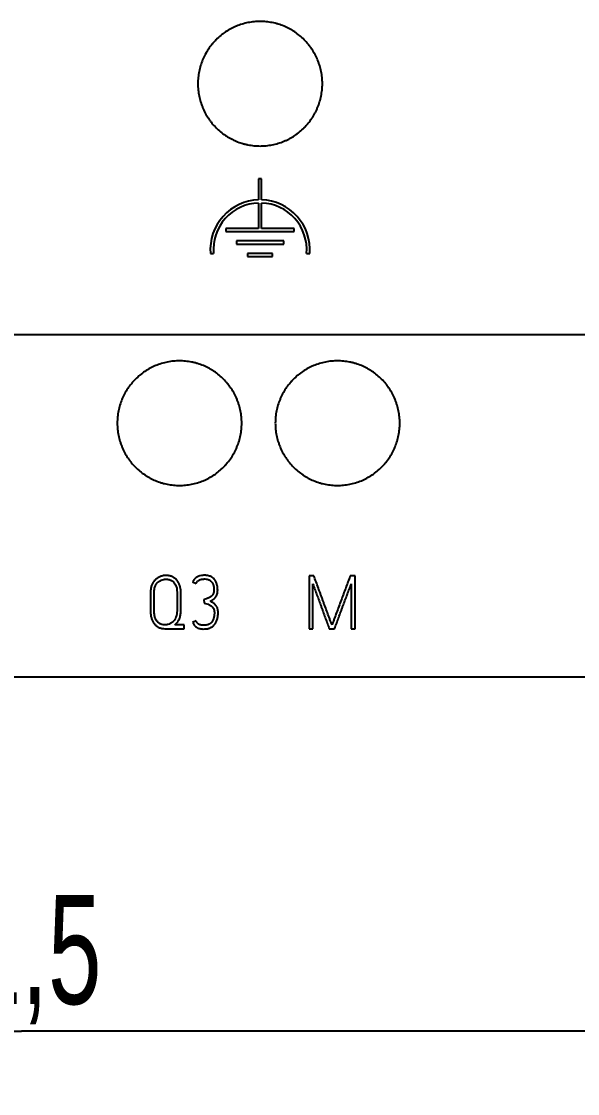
# Model space of a CAD drawing. Extents: x 0 to 420, y 0 to 297.
# Drawn here: x 127.26 to 145.14, y 132 to 166.43 of the extents above; entities that cross this region are included whole.
import ezdxf

# ---------------------------------------------------------------- set-up
doc = ezdxf.new("R2010")
doc.units = 0
doc.header["$LTSCALE"] = 23.1
for name, color, linetype in [('10000_FRONT', 7, 'CONTINUOUS'), ('10100_DIM_FRONT', 7, 'CONTINUOUS'), ('10500_FRONT_LABELING', 7, 'CONTINUOUS')]:
    doc.layers.add(name, color=color, linetype=linetype)
doc.styles.get("Standard").update_dxf_attribs({"font": 'txt', "width": 0.8})
doc.dimstyles.new('DIMSTYLE_1', dxfattribs={"dimtxt": 3.5, "dimasz": 3.5, "dimexe": 0.18, "dimexo": 0.0625, "dimgap": 0.09, "dimtad": 1, "dimtxsty": 'STANDARD', "dimcen": 0.09, "dimazin": 3, "dimtp": 0.05, "dimtm": 0.05, "dimtfac": 1, "dimtofl": 0, "dimtmove": 0, "dimatfit": 3, "dimtolj": 1})

# ---------------------------------------------------------------- blocks, each defined once
blk = doc.blocks.new('*D0')
at = {"layer": '10100_DIM_FRONT', "linetype": 'CONTINUOUS'}
for p, q in [((91.514557, 150.862664), (91.514557, 131.996772)), ((163.014557, 150.862664), (163.014557, 131.996772)), ((91.514557, 133.996772), (127.264557, 133.996772)), ((163.014557, 133.996772), (127.264557, 133.996772))]:
    blk.add_line(p, q, dxfattribs=at)
for points in [[(95.014557, 134.496772), (91.514557, 133.996772), (95.014557, 133.496772)], [(159.514557, 133.496772), (163.014557, 133.996772), (159.514557, 134.496772)]]:
    blk.add_solid(points, dxfattribs=at)
at = {"layer": '10100_DIM_FRONT', "linetype": 'CONTINUOUS', "width": 0.660714}
blk.add_text('71,5', height=3.5, dxfattribs=at).set_placement((123.820742, 134.871772))

msp = doc.modelspace()

# ---------------------------------------------------------------- linework, layer by layer
at = {"layer": '10000_FRONT', "color": 7, "linetype": 'CONTINUOUS'}
for p, q in [((134.885, 161.376), (134.885, 160.695)), ((134.985, 161.376), (134.885, 161.376)), ((134.985, 160.695), (134.985, 161.376)), ((134.885, 160.595), (134.885, 159.776)), ((134.985, 159.776), (134.985, 160.595)), ((133.835, 159.776), (133.835, 159.676)), ((134.885, 159.776), (133.835, 159.776)), ((136.035, 159.776), (134.985, 159.776)), ((136.035, 159.676), (136.035, 159.776)), ((133.835, 159.676), (136.035, 159.676)), ((134.175, 159.376), (134.175, 159.276)), ((135.695, 159.376), (134.175, 159.376)), ((134.175, 159.276), (135.695, 159.276)), ((135.695, 159.276), (135.695, 159.376)), ((133.34, 158.976), (133.44, 158.976)), ((134.535, 158.976), (134.535, 158.876)), ((135.335, 158.976), (134.535, 158.976)), ((134.535, 158.876), (135.335, 158.876)), ((135.335, 158.876), (135.335, 158.976)), ((136.43, 158.976), (136.531, 158.976)), ((91.515, 156.376), (163.015, 156.376)), ((91.515, 145.376), (163.015, 145.376))]:
    msp.add_line(p, q, dxfattribs=at)
for radius, start, end in [(1.6, 91.7908, 184.3012), (1.5, 91.9102, 184.5886), (1.6, 355.6988, 88.2092), (1.5, 355.4114, 88.0898)]:
    msp.add_arc((134.935, 159.096), radius, start, end, dxfattribs=at)
for points, knots in [([(136.937, 164.426), (136.937, 164.492), (136.933, 164.558), (136.92, 164.687), (136.911, 164.752), (136.886, 164.879), (136.87, 164.943), (136.841, 165.037), (136.831, 165.068), (136.809, 165.13), (136.797, 165.161), (136.76, 165.251), (136.704, 165.369), (136.637, 165.481), (136.583, 165.562), (136.564, 165.589), (136.525, 165.642), (136.505, 165.668), (136.442, 165.745), (136.398, 165.793), (136.26, 165.932), (136.159, 166.014), (136.023, 166.106), (135.995, 166.124), (135.938, 166.158), (135.91, 166.174), (135.823, 166.22), (135.764, 166.248), (135.644, 166.298), (135.582, 166.32), (135.488, 166.349), (135.457, 166.358), (135.393, 166.374), (135.36, 166.381), (135.264, 166.4), (135.134, 166.42), (135.004, 166.426), (134.873, 166.426), (134.808, 166.423), (134.709, 166.414), (134.676, 166.41), (134.611, 166.4), (134.579, 166.394), (134.482, 166.375), (134.419, 166.359), (134.294, 166.321), (134.233, 166.3), (134.142, 166.262), (134.112, 166.249), (134.067, 166.227), (134.052, 166.22), (134.023, 166.205), (133.95, 166.167), (133.88, 166.125), (133.717, 166.017), (133.616, 165.934), (133.499, 165.817), (133.477, 165.793), (133.432, 165.745), (133.411, 165.72), (133.349, 165.644), (133.31, 165.592), (133.238, 165.484), (133.204, 165.428), (133.158, 165.341), (133.143, 165.312), (133.115, 165.252), (133.101, 165.222), (133.064, 165.131), (133.02, 165.008), (132.988, 164.882), (132.969, 164.786), (132.963, 164.754), (132.954, 164.689), (132.95, 164.656), (132.94, 164.558), (132.937, 164.492), (132.937, 164.426)], [0, 0, 0, 0, 0.03125, 0.03125, 0.0625, 0.0625, 0.09375, 0.09375, 0.109375, 0.109375, 0.125, 0.125, 0.15625, 0.1875, 0.1875, 0.203125, 0.203125, 0.21875, 0.21875, 0.25, 0.25, 0.3125, 0.3125, 0.328125, 0.328125, 0.34375, 0.34375, 0.375, 0.375, 0.40625, 0.40625, 0.421875, 0.421875, 0.4375, 0.4375, 0.46875, 0.5, 0.5, 0.53125, 0.53125, 0.546875, 0.546875, 0.5625, 0.5625, 0.59375, 0.59375, 0.625, 0.625, 0.640625, 0.640625, 0.648438, 0.648438, 0.65625, 0.6875, 0.6875, 0.75, 0.75, 0.765625, 0.765625, 0.78125, 0.78125, 0.8125, 0.8125, 0.84375, 0.84375, 0.859375, 0.859375, 0.875, 0.875, 0.90625, 0.9375, 0.9375, 0.953125, 0.953125, 0.96875, 0.96875, 1, 1, 1, 1]), ([(132.937, 164.426), (132.937, 164.36), (132.94, 164.295), (132.953, 164.165), (132.962, 164.101), (132.987, 163.973), (133.003, 163.91), (133.032, 163.816), (133.042, 163.785), (133.064, 163.723), (133.076, 163.692), (133.114, 163.601), (133.169, 163.483), (133.236, 163.372), (133.29, 163.29), (133.309, 163.263), (133.348, 163.211), (133.368, 163.184), (133.431, 163.108), (133.475, 163.059), (133.613, 162.921), (133.714, 162.838), (133.837, 162.756), (133.85, 162.747), (133.878, 162.729), (133.892, 162.72), (133.935, 162.695), (133.963, 162.679), (134.05, 162.632), (134.109, 162.604), (134.229, 162.554), (134.291, 162.532), (134.385, 162.504), (134.416, 162.495), (134.48, 162.479), (134.513, 162.471), (134.61, 162.452), (134.739, 162.433), (134.869, 162.426), (135, 162.426), (135.066, 162.429), (135.164, 162.439), (135.197, 162.443), (135.262, 162.453), (135.294, 162.458), (135.391, 162.477), (135.454, 162.493), (135.579, 162.531), (135.64, 162.553), (135.731, 162.591), (135.761, 162.604), (135.806, 162.625), (135.821, 162.632), (135.85, 162.647), (135.923, 162.685), (135.994, 162.727), (136.156, 162.836), (136.257, 162.919), (136.374, 163.035), (136.397, 163.059), (136.441, 163.108), (136.462, 163.133), (136.524, 163.208), (136.563, 163.261), (136.635, 163.369), (136.669, 163.425), (136.715, 163.511), (136.73, 163.541), (136.758, 163.6), (136.772, 163.63), (136.809, 163.721), (136.853, 163.844), (136.885, 163.97), (136.904, 164.066), (136.91, 164.098), (136.919, 164.163), (136.924, 164.196), (136.933, 164.294), (136.937, 164.36), (136.937, 164.426)], [0, 0, 0, 0, 0.03125, 0.03125, 0.0625, 0.0625, 0.09375, 0.09375, 0.109375, 0.109375, 0.125, 0.125, 0.15625, 0.1875, 0.1875, 0.203125, 0.203125, 0.21875, 0.21875, 0.25, 0.25, 0.3125, 0.3125, 0.320312, 0.320312, 0.328125, 0.328125, 0.34375, 0.34375, 0.375, 0.375, 0.40625, 0.40625, 0.421875, 0.421875, 0.4375, 0.4375, 0.46875, 0.5, 0.5, 0.53125, 0.53125, 0.546875, 0.546875, 0.5625, 0.5625, 0.59375, 0.59375, 0.625, 0.625, 0.640625, 0.640625, 0.648438, 0.648438, 0.65625, 0.6875, 0.6875, 0.75, 0.75, 0.765625, 0.765625, 0.78125, 0.78125, 0.8125, 0.8125, 0.84375, 0.84375, 0.859375, 0.859375, 0.875, 0.875, 0.90625, 0.9375, 0.9375, 0.953125, 0.953125, 0.96875, 0.96875, 1, 1, 1, 1]), ([(134.345, 153.526), (134.345, 153.592), (134.341, 153.657), (134.329, 153.787), (134.319, 153.851), (134.294, 153.978), (134.278, 154.042), (134.25, 154.136), (134.24, 154.167), (134.217, 154.229), (134.206, 154.259), (134.168, 154.35), (134.113, 154.468), (134.046, 154.58), (133.992, 154.661), (133.973, 154.688), (133.934, 154.741), (133.914, 154.767), (133.851, 154.843), (133.807, 154.892), (133.669, 155.03), (133.569, 155.113), (133.446, 155.196), (133.432, 155.205), (133.404, 155.223), (133.39, 155.231), (133.348, 155.257), (133.319, 155.273), (133.232, 155.32), (133.173, 155.348), (133.053, 155.398), (132.991, 155.42), (132.897, 155.449), (132.866, 155.457), (132.802, 155.474), (132.769, 155.481), (132.672, 155.5), (132.542, 155.52), (132.412, 155.526), (132.281, 155.526), (132.216, 155.523), (132.117, 155.514), (132.084, 155.51), (132.019, 155.5), (131.986, 155.494), (131.89, 155.475), (131.826, 155.459), (131.701, 155.421), (131.64, 155.399), (131.549, 155.361), (131.519, 155.348), (131.474, 155.327), (131.459, 155.32), (131.43, 155.305), (131.357, 155.267), (131.286, 155.225), (131.124, 155.116), (131.023, 155.033), (130.906, 154.916), (130.883, 154.892), (130.839, 154.844), (130.818, 154.819), (130.756, 154.743), (130.717, 154.691), (130.645, 154.582), (130.611, 154.526), (130.565, 154.44), (130.55, 154.41), (130.522, 154.351), (130.509, 154.321), (130.471, 154.23), (130.428, 154.107), (130.396, 153.981), (130.377, 153.886), (130.371, 153.853), (130.362, 153.789), (130.358, 153.756), (130.348, 153.658), (130.345, 153.592), (130.345, 153.526)], [0, 0, 0, 0, 0.03125, 0.03125, 0.0625, 0.0625, 0.09375, 0.09375, 0.109375, 0.109375, 0.125, 0.125, 0.15625, 0.1875, 0.1875, 0.203125, 0.203125, 0.21875, 0.21875, 0.25, 0.25, 0.3125, 0.3125, 0.320312, 0.320312, 0.328125, 0.328125, 0.34375, 0.34375, 0.375, 0.375, 0.40625, 0.40625, 0.421875, 0.421875, 0.4375, 0.4375, 0.46875, 0.5, 0.5, 0.53125, 0.53125, 0.546875, 0.546875, 0.5625, 0.5625, 0.59375, 0.59375, 0.625, 0.625, 0.640625, 0.640625, 0.648438, 0.648438, 0.65625, 0.6875, 0.6875, 0.75, 0.75, 0.765625, 0.765625, 0.78125, 0.78125, 0.8125, 0.8125, 0.84375, 0.84375, 0.859375, 0.859375, 0.875, 0.875, 0.90625, 0.9375, 0.9375, 0.953125, 0.953125, 0.96875, 0.96875, 1, 1, 1, 1]), ([(139.425, 153.526), (139.425, 153.592), (139.421, 153.657), (139.409, 153.787), (139.399, 153.851), (139.374, 153.978), (139.358, 154.042), (139.33, 154.136), (139.32, 154.167), (139.297, 154.229), (139.286, 154.259), (139.248, 154.35), (139.193, 154.468), (139.126, 154.58), (139.072, 154.661), (139.053, 154.688), (139.014, 154.741), (138.994, 154.767), (138.931, 154.843), (138.887, 154.892), (138.749, 155.03), (138.649, 155.113), (138.526, 155.196), (138.512, 155.205), (138.484, 155.223), (138.47, 155.231), (138.428, 155.257), (138.399, 155.273), (138.312, 155.32), (138.253, 155.348), (138.133, 155.398), (138.071, 155.42), (137.977, 155.449), (137.946, 155.457), (137.882, 155.474), (137.849, 155.481), (137.752, 155.5), (137.622, 155.52), (137.492, 155.526), (137.361, 155.526), (137.296, 155.523), (137.197, 155.514), (137.164, 155.51), (137.099, 155.5), (137.066, 155.494), (136.97, 155.475), (136.906, 155.459), (136.781, 155.421), (136.72, 155.399), (136.629, 155.361), (136.599, 155.348), (136.554, 155.327), (136.539, 155.32), (136.51, 155.305), (136.437, 155.267), (136.366, 155.225), (136.204, 155.116), (136.103, 155.033), (135.986, 154.916), (135.963, 154.892), (135.919, 154.844), (135.898, 154.819), (135.836, 154.743), (135.797, 154.691), (135.725, 154.582), (135.691, 154.526), (135.645, 154.44), (135.63, 154.41), (135.602, 154.351), (135.589, 154.321), (135.551, 154.23), (135.508, 154.107), (135.476, 153.981), (135.457, 153.886), (135.451, 153.853), (135.442, 153.789), (135.438, 153.756), (135.428, 153.658), (135.425, 153.592), (135.425, 153.526)], [0, 0, 0, 0, 0.03125, 0.03125, 0.0625, 0.0625, 0.09375, 0.09375, 0.109375, 0.109375, 0.125, 0.125, 0.15625, 0.1875, 0.1875, 0.203125, 0.203125, 0.21875, 0.21875, 0.25, 0.25, 0.3125, 0.3125, 0.320312, 0.320312, 0.328125, 0.328125, 0.34375, 0.34375, 0.375, 0.375, 0.40625, 0.40625, 0.421875, 0.421875, 0.4375, 0.4375, 0.46875, 0.5, 0.5, 0.53125, 0.53125, 0.546875, 0.546875, 0.5625, 0.5625, 0.59375, 0.59375, 0.625, 0.625, 0.640625, 0.640625, 0.648438, 0.648438, 0.65625, 0.6875, 0.6875, 0.75, 0.75, 0.765625, 0.765625, 0.78125, 0.78125, 0.8125, 0.8125, 0.84375, 0.84375, 0.859375, 0.859375, 0.875, 0.875, 0.90625, 0.9375, 0.9375, 0.953125, 0.953125, 0.96875, 0.96875, 1, 1, 1, 1]), ([(130.345, 153.526), (130.345, 153.46), (130.348, 153.395), (130.361, 153.266), (130.37, 153.201), (130.395, 153.074), (130.411, 153.011), (130.439, 152.917), (130.45, 152.886), (130.472, 152.824), (130.484, 152.793), (130.521, 152.702), (130.577, 152.585), (130.643, 152.473), (130.697, 152.391), (130.716, 152.365), (130.755, 152.312), (130.775, 152.286), (130.838, 152.209), (130.882, 152.161), (131.02, 152.022), (131.12, 151.939), (131.243, 151.857), (131.257, 151.848), (131.285, 151.83), (131.299, 151.821), (131.341, 151.796), (131.37, 151.78), (131.457, 151.733), (131.516, 151.705), (131.636, 151.655), (131.698, 151.633), (131.792, 151.604), (131.823, 151.595), (131.887, 151.579), (131.92, 151.572), (132.017, 151.552), (132.147, 151.533), (132.277, 151.526), (132.408, 151.526), (132.474, 151.529), (132.572, 151.539), (132.605, 151.543), (132.67, 151.553), (132.832, 151.581), (132.989, 151.628), (133.14, 151.691), (133.17, 151.704), (133.215, 151.726), (133.23, 151.733), (133.26, 151.748), (133.333, 151.786), (133.403, 151.828), (133.566, 151.937), (133.667, 152.02), (133.783, 152.136), (133.806, 152.16), (133.85, 152.209), (133.871, 152.234), (133.933, 152.31), (133.972, 152.362), (134.044, 152.47), (134.078, 152.526), (134.124, 152.613), (134.139, 152.642), (134.167, 152.702), (134.18, 152.732), (134.218, 152.822), (134.261, 152.945), (134.293, 153.071), (134.312, 153.167), (134.318, 153.199), (134.328, 153.264), (134.332, 153.296), (134.341, 153.395), (134.345, 153.46), (134.345, 153.526)], [0, 0, 0, 0, 0.03125, 0.03125, 0.0625, 0.0625, 0.09375, 0.09375, 0.109375, 0.109375, 0.125, 0.125, 0.15625, 0.1875, 0.1875, 0.203125, 0.203125, 0.21875, 0.21875, 0.25, 0.25, 0.3125, 0.3125, 0.320312, 0.320312, 0.328125, 0.328125, 0.34375, 0.34375, 0.375, 0.375, 0.40625, 0.40625, 0.421875, 0.421875, 0.4375, 0.4375, 0.46875, 0.5, 0.5, 0.53125, 0.53125, 0.546875, 0.546875, 0.5625, 0.625, 0.625, 0.640625, 0.640625, 0.648438, 0.648438, 0.65625, 0.6875, 0.6875, 0.75, 0.75, 0.765625, 0.765625, 0.78125, 0.78125, 0.8125, 0.8125, 0.84375, 0.84375, 0.859375, 0.859375, 0.875, 0.875, 0.90625, 0.9375, 0.9375, 0.953125, 0.953125, 0.96875, 0.96875, 1, 1, 1, 1]), ([(135.425, 153.526), (135.425, 153.46), (135.428, 153.395), (135.441, 153.266), (135.45, 153.201), (135.475, 153.074), (135.491, 153.011), (135.519, 152.917), (135.53, 152.886), (135.552, 152.824), (135.564, 152.793), (135.601, 152.702), (135.657, 152.585), (135.723, 152.473), (135.777, 152.391), (135.796, 152.365), (135.835, 152.312), (135.855, 152.286), (135.918, 152.209), (135.962, 152.161), (136.1, 152.022), (136.2, 151.939), (136.323, 151.857), (136.337, 151.848), (136.365, 151.83), (136.379, 151.821), (136.421, 151.796), (136.45, 151.78), (136.537, 151.733), (136.596, 151.705), (136.716, 151.655), (136.778, 151.633), (136.872, 151.604), (136.903, 151.595), (136.967, 151.579), (137, 151.572), (137.097, 151.552), (137.227, 151.533), (137.357, 151.526), (137.488, 151.526), (137.554, 151.529), (137.652, 151.539), (137.685, 151.543), (137.75, 151.553), (137.912, 151.581), (138.069, 151.628), (138.22, 151.691), (138.25, 151.704), (138.295, 151.726), (138.31, 151.733), (138.34, 151.748), (138.413, 151.786), (138.483, 151.828), (138.646, 151.937), (138.747, 152.02), (138.863, 152.136), (138.886, 152.16), (138.93, 152.209), (138.951, 152.234), (139.013, 152.31), (139.052, 152.362), (139.124, 152.47), (139.158, 152.526), (139.204, 152.613), (139.219, 152.642), (139.247, 152.702), (139.26, 152.732), (139.298, 152.822), (139.341, 152.945), (139.373, 153.071), (139.392, 153.167), (139.398, 153.199), (139.408, 153.264), (139.412, 153.296), (139.421, 153.395), (139.425, 153.46), (139.425, 153.526)], [0, 0, 0, 0, 0.03125, 0.03125, 0.0625, 0.0625, 0.09375, 0.09375, 0.109375, 0.109375, 0.125, 0.125, 0.15625, 0.1875, 0.1875, 0.203125, 0.203125, 0.21875, 0.21875, 0.25, 0.25, 0.3125, 0.3125, 0.320312, 0.320312, 0.328125, 0.328125, 0.34375, 0.34375, 0.375, 0.375, 0.40625, 0.40625, 0.421875, 0.421875, 0.4375, 0.4375, 0.46875, 0.5, 0.5, 0.53125, 0.53125, 0.546875, 0.546875, 0.5625, 0.625, 0.625, 0.640625, 0.640625, 0.648438, 0.648438, 0.65625, 0.6875, 0.6875, 0.75, 0.75, 0.765625, 0.765625, 0.78125, 0.78125, 0.8125, 0.8125, 0.84375, 0.84375, 0.859375, 0.859375, 0.875, 0.875, 0.90625, 0.9375, 0.9375, 0.953125, 0.953125, 0.96875, 0.96875, 1, 1, 1, 1])]:
    msp.add_open_spline(points, degree=3, knots=knots, dxfattribs=at)
at = {"layer": '10500_FRONT_LABELING', "color": 7, "linetype": 'CONTINUOUS'}
for p, q in [((132.768, 148.428), (132.876, 148.374)), ((136.512, 148.626), (136.512, 146.926)), ((136.663, 148.626), (136.512, 148.626)), ((137.986, 148.626), (137.833, 148.626)), ((137.986, 146.926), (137.986, 148.626)), ((131.415, 148.112), (131.415, 147.469)), ((131.532, 147.469), (131.532, 148.112)), ((132.266, 148.112), (132.266, 147.483)), ((132.386, 147.483), (132.386, 148.112)), ((136.632, 146.926), (136.632, 148.362)), ((137.866, 148.367), (137.866, 146.926)), ((133.129, 147.862), (133.136, 147.744)), ((132.49, 147.047), (132.197, 147.047)), ((132.49, 146.926), (132.49, 147.047)), ((132.876, 147.179), (132.768, 147.129)), ((131.877, 146.926), (132.49, 146.926)), ((136.512, 146.926), (136.632, 146.926)), ((137.158, 146.926), (137.33, 146.926)), ((137.866, 146.926), (137.986, 146.926))]:
    msp.add_line(p, q, dxfattribs=at)
for points, knots in [([(132.386, 148.112), (132.386, 148.179), (132.378, 148.244), (132.352, 148.324), (132.346, 148.339), (132.333, 148.37), (132.326, 148.385), (132.31, 148.414), (132.301, 148.428), (132.287, 148.449), (132.282, 148.455), (132.272, 148.469), (132.267, 148.475), (132.239, 148.507), (132.215, 148.529), (132.175, 148.559), (132.161, 148.568), (132.132, 148.585), (132.117, 148.592), (132.071, 148.612), (132.039, 148.622), (131.99, 148.631), (131.973, 148.633), (131.94, 148.636), (131.923, 148.636), (131.89, 148.635), (131.873, 148.634), (131.839, 148.63), (131.823, 148.627), (131.774, 148.616), (131.743, 148.605), (131.704, 148.589), (131.697, 148.585), (131.682, 148.577), (131.674, 148.573), (131.652, 148.561), (131.638, 148.552), (131.611, 148.533), (131.598, 148.523), (131.579, 148.507), (131.573, 148.501), (131.561, 148.489), (131.555, 148.483), (131.527, 148.453), (131.507, 148.426), (131.481, 148.384), (131.473, 148.369), (131.459, 148.339), (131.452, 148.324), (131.441, 148.293), (131.436, 148.277), (131.428, 148.245), (131.424, 148.228), (131.419, 148.196), (131.418, 148.179), (131.415, 148.146), (131.415, 148.129), (131.415, 148.112)], [0, 0, 0, 0, 0.125, 0.125, 0.15625, 0.15625, 0.1875, 0.1875, 0.21875, 0.21875, 0.234375, 0.234375, 0.25, 0.25, 0.3125, 0.3125, 0.34375, 0.34375, 0.375, 0.375, 0.4375, 0.4375, 0.46875, 0.46875, 0.5, 0.5, 0.53125, 0.53125, 0.5625, 0.5625, 0.625, 0.625, 0.640625, 0.640625, 0.65625, 0.65625, 0.6875, 0.6875, 0.71875, 0.71875, 0.734375, 0.734375, 0.75, 0.75, 0.8125, 0.8125, 0.84375, 0.84375, 0.875, 0.875, 0.90625, 0.90625, 0.9375, 0.9375, 0.96875, 0.96875, 1, 1, 1, 1]), ([(131.532, 148.112), (131.532, 148.138), (131.534, 148.163), (131.541, 148.213), (131.547, 148.237), (131.56, 148.274), (131.565, 148.286), (131.575, 148.309), (131.581, 148.32), (131.594, 148.342), (131.601, 148.352), (131.616, 148.373), (131.624, 148.383), (131.65, 148.412), (131.669, 148.428), (131.7, 148.451), (131.711, 148.458), (131.733, 148.47), (131.744, 148.476), (131.779, 148.491), (131.804, 148.499), (131.841, 148.508), (131.854, 148.51), (131.879, 148.514), (131.892, 148.515), (131.917, 148.516), (131.93, 148.515), (131.956, 148.514), (131.968, 148.512), (132.006, 148.506), (132.031, 148.498), (132.065, 148.483), (132.077, 148.478), (132.099, 148.465), (132.11, 148.458), (132.14, 148.435), (132.159, 148.417), (132.192, 148.378), (132.205, 148.356), (132.223, 148.322), (132.228, 148.311), (132.237, 148.287), (132.242, 148.275), (132.252, 148.238), (132.258, 148.214), (132.264, 148.163), (132.266, 148.138), (132.266, 148.112)], [0, 0, 0, 0, 0.0625, 0.0625, 0.125, 0.125, 0.15625, 0.15625, 0.1875, 0.1875, 0.21875, 0.21875, 0.25, 0.25, 0.3125, 0.3125, 0.34375, 0.34375, 0.375, 0.375, 0.4375, 0.4375, 0.46875, 0.46875, 0.5, 0.5, 0.53125, 0.53125, 0.5625, 0.5625, 0.625, 0.625, 0.65625, 0.65625, 0.6875, 0.6875, 0.75, 0.75, 0.8125, 0.8125, 0.84375, 0.84375, 0.875, 0.875, 0.9375, 0.9375, 1, 1, 1, 1]), ([(133.331, 147.808), (133.347, 147.816), (133.362, 147.824), (133.391, 147.841), (133.406, 147.849), (133.427, 147.864), (133.434, 147.868), (133.447, 147.879), (133.454, 147.884), (133.467, 147.895), (133.473, 147.901), (133.485, 147.913), (133.491, 147.92), (133.508, 147.94), (133.518, 147.953), (133.531, 147.976), (133.535, 147.983), (133.542, 147.999), (133.546, 148.006), (133.555, 148.031), (133.56, 148.047), (133.567, 148.08), (133.569, 148.097), (133.572, 148.132), (133.572, 148.149), (133.572, 148.183), (133.571, 148.2), (133.568, 148.251), (133.563, 148.285), (133.552, 148.335), (133.548, 148.352), (133.538, 148.384), (133.532, 148.4), (133.518, 148.432), (133.51, 148.447), (133.496, 148.469), (133.492, 148.476), (133.482, 148.49), (133.476, 148.497), (133.46, 148.517), (133.449, 148.529), (133.43, 148.547), (133.423, 148.552), (133.41, 148.563), (133.403, 148.568), (133.367, 148.592), (133.336, 148.607), (133.295, 148.62), (133.286, 148.623), (133.27, 148.627), (133.244, 148.633), (133.202, 148.639), (133.168, 148.64), (133.133, 148.641), (133.116, 148.64), (133.065, 148.636), (133.031, 148.631), (132.99, 148.619), (132.982, 148.617), (132.965, 148.611), (132.957, 148.607), (132.933, 148.597), (132.903, 148.581), (132.875, 148.561), (132.855, 148.544), (132.848, 148.539), (132.836, 148.527), (132.83, 148.521), (132.813, 148.501), (132.802, 148.488), (132.788, 148.467), (132.784, 148.459), (132.775, 148.444), (132.771, 148.436), (132.768, 148.428)], [0, 0, 0, 0, 0.03125, 0.03125, 0.0625, 0.0625, 0.078125, 0.078125, 0.09375, 0.09375, 0.109375, 0.109375, 0.125, 0.125, 0.15625, 0.15625, 0.171875, 0.171875, 0.1875, 0.1875, 0.21875, 0.21875, 0.25, 0.25, 0.28125, 0.28125, 0.3125, 0.3125, 0.375, 0.375, 0.40625, 0.40625, 0.4375, 0.4375, 0.46875, 0.46875, 0.484375, 0.484375, 0.5, 0.5, 0.53125, 0.53125, 0.546875, 0.546875, 0.5625, 0.5625, 0.625, 0.625, 0.640625, 0.640625, 0.65625, 0.6875, 0.71875, 0.71875, 0.75, 0.75, 0.8125, 0.8125, 0.828125, 0.828125, 0.84375, 0.84375, 0.875, 0.90625, 0.90625, 0.921875, 0.921875, 0.9375, 0.9375, 0.96875, 0.96875, 0.984375, 0.984375, 1, 1, 1, 1]), ([(132.876, 148.374), (132.883, 148.387), (132.89, 148.399), (132.905, 148.422), (132.914, 148.433), (132.934, 148.453), (132.944, 148.462), (132.967, 148.479), (132.979, 148.486), (133.004, 148.498), (133.018, 148.503), (133.045, 148.511), (133.059, 148.514), (133.086, 148.519), (133.1, 148.52), (133.129, 148.522), (133.143, 148.523), (133.185, 148.522), (133.213, 148.519), (133.247, 148.511), (133.254, 148.509), (133.268, 148.504), (133.274, 148.502), (133.294, 148.494), (133.307, 148.488), (133.324, 148.476), (133.33, 148.472), (133.341, 148.463), (133.347, 148.459), (133.362, 148.444), (133.372, 148.434), (133.385, 148.417), (133.389, 148.411), (133.397, 148.4), (133.408, 148.382), (133.417, 148.363), (133.427, 148.337), (133.432, 148.323), (133.439, 148.296), (133.442, 148.282), (133.449, 148.241), (133.451, 148.213), (133.452, 148.171), (133.452, 148.157), (133.451, 148.129), (133.45, 148.115), (133.445, 148.087), (133.442, 148.073), (133.432, 148.047), (133.426, 148.035), (133.414, 148.017), (133.41, 148.011), (133.402, 148), (133.397, 147.994), (133.383, 147.978), (133.373, 147.969), (133.351, 147.951), (133.339, 147.943), (133.315, 147.928), (133.303, 147.922), (133.277, 147.91), (133.264, 147.905), (133.237, 147.896), (133.224, 147.891), (133.183, 147.879), (133.156, 147.87), (133.129, 147.862)], [0, 0, 0, 0, 0.03125, 0.03125, 0.0625, 0.0625, 0.09375, 0.09375, 0.125, 0.125, 0.15625, 0.15625, 0.1875, 0.1875, 0.21875, 0.21875, 0.25, 0.25, 0.3125, 0.3125, 0.328125, 0.328125, 0.34375, 0.34375, 0.375, 0.375, 0.390625, 0.390625, 0.40625, 0.40625, 0.4375, 0.4375, 0.453125, 0.453125, 0.46875, 0.5, 0.5, 0.53125, 0.53125, 0.5625, 0.5625, 0.625, 0.625, 0.65625, 0.65625, 0.6875, 0.6875, 0.71875, 0.71875, 0.75, 0.75, 0.765625, 0.765625, 0.78125, 0.78125, 0.8125, 0.8125, 0.84375, 0.84375, 0.875, 0.875, 0.90625, 0.90625, 0.9375, 0.9375, 1, 1, 1, 1]), ([(137.248, 147.047), (137.241, 147.062), (137.234, 147.079), (137.222, 147.112), (137.215, 147.128), (137.197, 147.177), (137.185, 147.21), (137.148, 147.309), (137.123, 147.375), (137.074, 147.506), (137.05, 147.572), (137.013, 147.671), (137.001, 147.704), (136.978, 147.77), (136.966, 147.803), (136.942, 147.869), (136.93, 147.902), (136.906, 147.968), (136.894, 148.001), (136.869, 148.066), (136.857, 148.099), (136.832, 148.165), (136.772, 148.33), (136.712, 148.495), (136.663, 148.626)], [0, 0, 0, 0, 0.03125, 0.03125, 0.0625, 0.0625, 0.125, 0.125, 0.25, 0.25, 0.375, 0.375, 0.4375, 0.4375, 0.5, 0.5, 0.5625, 0.5625, 0.625, 0.625, 0.6875, 0.6875, 0.75, 1, 1, 1, 1]), ([(137.833, 148.626), (137.784, 148.495), (137.736, 148.363), (137.662, 148.165), (137.638, 148.1), (137.588, 147.968), (137.564, 147.903), (137.49, 147.705), (137.442, 147.573), (137.368, 147.376), (137.344, 147.31), (137.307, 147.212), (137.295, 147.179), (137.277, 147.129), (137.271, 147.113), (137.259, 147.08), (137.254, 147.063), (137.248, 147.047)], [0, 0, 0, 0, 0.25, 0.25, 0.375, 0.375, 0.5, 0.5, 0.75, 0.75, 0.875, 0.875, 0.9375, 0.9375, 0.96875, 0.96875, 1, 1, 1, 1]), ([(136.632, 148.362), (136.653, 148.302), (136.675, 148.242), (136.72, 148.123), (136.742, 148.063), (136.786, 147.944), (136.808, 147.884), (136.852, 147.764), (136.873, 147.704), (136.906, 147.614), (136.918, 147.584), (136.94, 147.525), (136.951, 147.495), (136.983, 147.405), (137.005, 147.345), (137.07, 147.166), (137.115, 147.046), (137.158, 146.926)], [0, 0, 0, 0, 0.125, 0.125, 0.25, 0.25, 0.375, 0.375, 0.5, 0.5, 0.5625, 0.5625, 0.625, 0.625, 0.75, 0.75, 1, 1, 1, 1]), ([(137.33, 146.926), (137.375, 147.046), (137.419, 147.167), (137.486, 147.347), (137.508, 147.407), (137.542, 147.497), (137.553, 147.527), (137.575, 147.587), (137.586, 147.617), (137.619, 147.707), (137.641, 147.767), (137.686, 147.887), (137.708, 147.947), (137.753, 148.067), (137.775, 148.127), (137.821, 148.247), (137.844, 148.307), (137.866, 148.367)], [0, 0, 0, 0, 0.25, 0.25, 0.375, 0.375, 0.4375, 0.4375, 0.5, 0.5, 0.625, 0.625, 0.75, 0.75, 0.875, 0.875, 1, 1, 1, 1]), ([(132.768, 147.129), (132.775, 147.113), (132.783, 147.097), (132.801, 147.066), (132.811, 147.051), (132.827, 147.03), (132.833, 147.023), (132.845, 147.01), (132.852, 147.004), (132.872, 146.987), (132.887, 146.977), (132.91, 146.963), (132.918, 146.959), (132.934, 146.951), (132.942, 146.947), (132.967, 146.937), (132.984, 146.932), (133.019, 146.923), (133.036, 146.92), (133.063, 146.917), (133.072, 146.916), (133.09, 146.915), (133.099, 146.915), (133.144, 146.914), (133.179, 146.916), (133.232, 146.923), (133.25, 146.927), (133.276, 146.933), (133.285, 146.936), (133.302, 146.941), (133.31, 146.944), (133.336, 146.954), (133.352, 146.962), (133.375, 146.975), (133.383, 146.979), (133.398, 146.989), (133.405, 146.995), (133.441, 147.022), (133.466, 147.048), (133.493, 147.084), (133.498, 147.091), (133.508, 147.107), (133.521, 147.13), (133.533, 147.154), (133.546, 147.187), (133.552, 147.204), (133.562, 147.239), (133.567, 147.256), (133.577, 147.309), (133.582, 147.344), (133.585, 147.397), (133.586, 147.415), (133.586, 147.451), (133.586, 147.469), (133.583, 147.505), (133.581, 147.522), (133.575, 147.549), (133.573, 147.557), (133.567, 147.575), (133.565, 147.583), (133.555, 147.608), (133.547, 147.624), (133.534, 147.648), (133.529, 147.655), (133.518, 147.67), (133.513, 147.677), (133.495, 147.697), (133.483, 147.71), (133.455, 147.733), (133.44, 147.744), (133.41, 147.763), (133.395, 147.773), (133.363, 147.791), (133.348, 147.8), (133.331, 147.808)], [0, 0, 0, 0, 0.03125, 0.03125, 0.0625, 0.0625, 0.078125, 0.078125, 0.09375, 0.09375, 0.125, 0.125, 0.140625, 0.140625, 0.15625, 0.15625, 0.1875, 0.1875, 0.21875, 0.21875, 0.234375, 0.234375, 0.25, 0.25, 0.3125, 0.3125, 0.34375, 0.34375, 0.359375, 0.359375, 0.375, 0.375, 0.40625, 0.40625, 0.421875, 0.421875, 0.4375, 0.4375, 0.5, 0.5, 0.515625, 0.515625, 0.53125, 0.5625, 0.5625, 0.59375, 0.59375, 0.625, 0.625, 0.6875, 0.6875, 0.71875, 0.71875, 0.75, 0.75, 0.78125, 0.78125, 0.796875, 0.796875, 0.8125, 0.8125, 0.84375, 0.84375, 0.859375, 0.859375, 0.875, 0.875, 0.90625, 0.90625, 0.9375, 0.9375, 0.96875, 0.96875, 1, 1, 1, 1]), ([(133.136, 147.744), (133.165, 147.74), (133.193, 147.733), (133.249, 147.717), (133.277, 147.708), (133.316, 147.688), (133.329, 147.681), (133.354, 147.665), (133.366, 147.656), (133.388, 147.637), (133.398, 147.627), (133.417, 147.604), (133.426, 147.592), (133.437, 147.573), (133.44, 147.567), (133.447, 147.553), (133.449, 147.546), (133.457, 147.526), (133.46, 147.511), (133.465, 147.482), (133.465, 147.468), (133.466, 147.438), (133.466, 147.424), (133.464, 147.38), (133.461, 147.351), (133.453, 147.308), (133.45, 147.294), (133.444, 147.265), (133.44, 147.251), (133.425, 147.209), (133.413, 147.182), (133.389, 147.145), (133.379, 147.134), (133.359, 147.112), (133.348, 147.103), (133.331, 147.089), (133.324, 147.085), (133.312, 147.077), (133.305, 147.074), (133.286, 147.064), (133.272, 147.058), (133.251, 147.051), (133.244, 147.049), (133.229, 147.046), (133.208, 147.041), (133.171, 147.036), (133.142, 147.035), (133.112, 147.035), (133.097, 147.035), (133.068, 147.038), (133.053, 147.04), (133.025, 147.045), (133.01, 147.049), (132.983, 147.06), (132.97, 147.067), (132.951, 147.079), (132.945, 147.084), (132.934, 147.094), (132.929, 147.099), (132.919, 147.109), (132.914, 147.115), (132.905, 147.127), (132.901, 147.133), (132.889, 147.152), (132.882, 147.165), (132.876, 147.179)], [0, 0, 0, 0, 0.0625, 0.0625, 0.125, 0.125, 0.15625, 0.15625, 0.1875, 0.1875, 0.21875, 0.21875, 0.25, 0.25, 0.265625, 0.265625, 0.28125, 0.28125, 0.3125, 0.3125, 0.34375, 0.34375, 0.375, 0.375, 0.4375, 0.4375, 0.46875, 0.46875, 0.5, 0.5, 0.5625, 0.5625, 0.59375, 0.59375, 0.625, 0.625, 0.640625, 0.640625, 0.65625, 0.65625, 0.6875, 0.6875, 0.703125, 0.703125, 0.71875, 0.75, 0.78125, 0.78125, 0.8125, 0.8125, 0.84375, 0.84375, 0.875, 0.875, 0.90625, 0.90625, 0.921875, 0.921875, 0.9375, 0.9375, 0.953125, 0.953125, 0.96875, 0.96875, 1, 1, 1, 1]), ([(131.415, 147.469), (131.415, 147.402), (131.422, 147.336), (131.446, 147.256), (131.451, 147.24), (131.463, 147.209), (131.47, 147.194), (131.484, 147.164), (131.492, 147.15), (131.505, 147.128), (131.51, 147.121), (131.519, 147.107), (131.524, 147.101), (131.549, 147.067), (131.572, 147.043), (131.61, 147.011), (131.624, 147.001), (131.652, 146.983), (131.681, 146.967), (131.712, 146.955), (131.744, 146.944), (131.76, 146.94), (131.81, 146.929), (131.843, 146.926), (131.877, 146.926)], [0, 0, 0, 0, 0.25, 0.25, 0.3125, 0.3125, 0.375, 0.375, 0.4375, 0.4375, 0.46875, 0.46875, 0.5, 0.5, 0.625, 0.625, 0.6875, 0.6875, 0.75, 0.8125, 0.8125, 0.875, 0.875, 1, 1, 1, 1]), ([(132.266, 147.483), (132.266, 147.456), (132.264, 147.43), (132.259, 147.391), (132.257, 147.378), (132.251, 147.353), (132.247, 147.34), (132.235, 147.302), (132.225, 147.278), (132.207, 147.243), (132.2, 147.232), (132.186, 147.209), (132.178, 147.199), (132.153, 147.168), (132.135, 147.149), (132.104, 147.124), (132.094, 147.116), (132.072, 147.102), (132.06, 147.095), (132.025, 147.077), (132, 147.067), (131.962, 147.057), (131.949, 147.054), (131.923, 147.049), (131.91, 147.048), (131.884, 147.046), (131.87, 147.046), (131.851, 147.047), (131.844, 147.048), (131.831, 147.049), (131.824, 147.05), (131.792, 147.055), (131.76, 147.065), (131.73, 147.079), (131.719, 147.085), (131.713, 147.088), (131.696, 147.099), (131.674, 147.114), (131.655, 147.131), (131.636, 147.15), (131.627, 147.16), (131.603, 147.192), (131.589, 147.214), (131.572, 147.25), (131.567, 147.262), (131.558, 147.287), (131.554, 147.3), (131.544, 147.338), (131.54, 147.363), (131.534, 147.416), (131.532, 147.442), (131.532, 147.469)], [0, 0, 0, 0, 0.0625, 0.0625, 0.09375, 0.09375, 0.125, 0.125, 0.1875, 0.1875, 0.21875, 0.21875, 0.25, 0.25, 0.3125, 0.3125, 0.34375, 0.34375, 0.375, 0.375, 0.4375, 0.4375, 0.46875, 0.46875, 0.5, 0.5, 0.53125, 0.53125, 0.546875, 0.546875, 0.5625, 0.5625, 0.625, 0.640625, 0.640625, 0.65625, 0.65625, 0.6875, 0.71875, 0.71875, 0.75, 0.75, 0.8125, 0.8125, 0.84375, 0.84375, 0.875, 0.875, 0.9375, 0.9375, 1, 1, 1, 1]), ([(132.197, 147.047), (132.213, 147.06), (132.228, 147.074), (132.256, 147.104), (132.269, 147.12), (132.287, 147.144), (132.292, 147.153), (132.303, 147.17), (132.309, 147.179), (132.324, 147.206), (132.333, 147.224), (132.349, 147.262), (132.356, 147.281), (132.368, 147.32), (132.372, 147.34), (132.383, 147.401), (132.386, 147.442), (132.386, 147.483)], [0, 0, 0, 0, 0.125, 0.125, 0.25, 0.25, 0.3125, 0.3125, 0.375, 0.375, 0.5, 0.5, 0.625, 0.625, 0.75, 0.75, 1, 1, 1, 1])]:
    msp.add_open_spline(points, degree=3, knots=knots, dxfattribs=at)

# ---------------------------------------------------------------- dimensions: what is measured, and where the dimension line sits
at = {"layer": '10100_DIM_FRONT', "linetype": 'CONTINUOUS'}
dim = msp.add_linear_dim(base=(163.015, 133.997), p1=(91.515, 150.863), p2=(163.015, 150.863), text='71,5', dimstyle='DIMSTYLE_1', dxfattribs=at)
dim.commit()
dim.dimension.update_dxf_attribs({"geometry": '*D0', "text_midpoint": (128.446, 136.622), "dimtype": 160})

doc.saveas('drawing.dxf')
